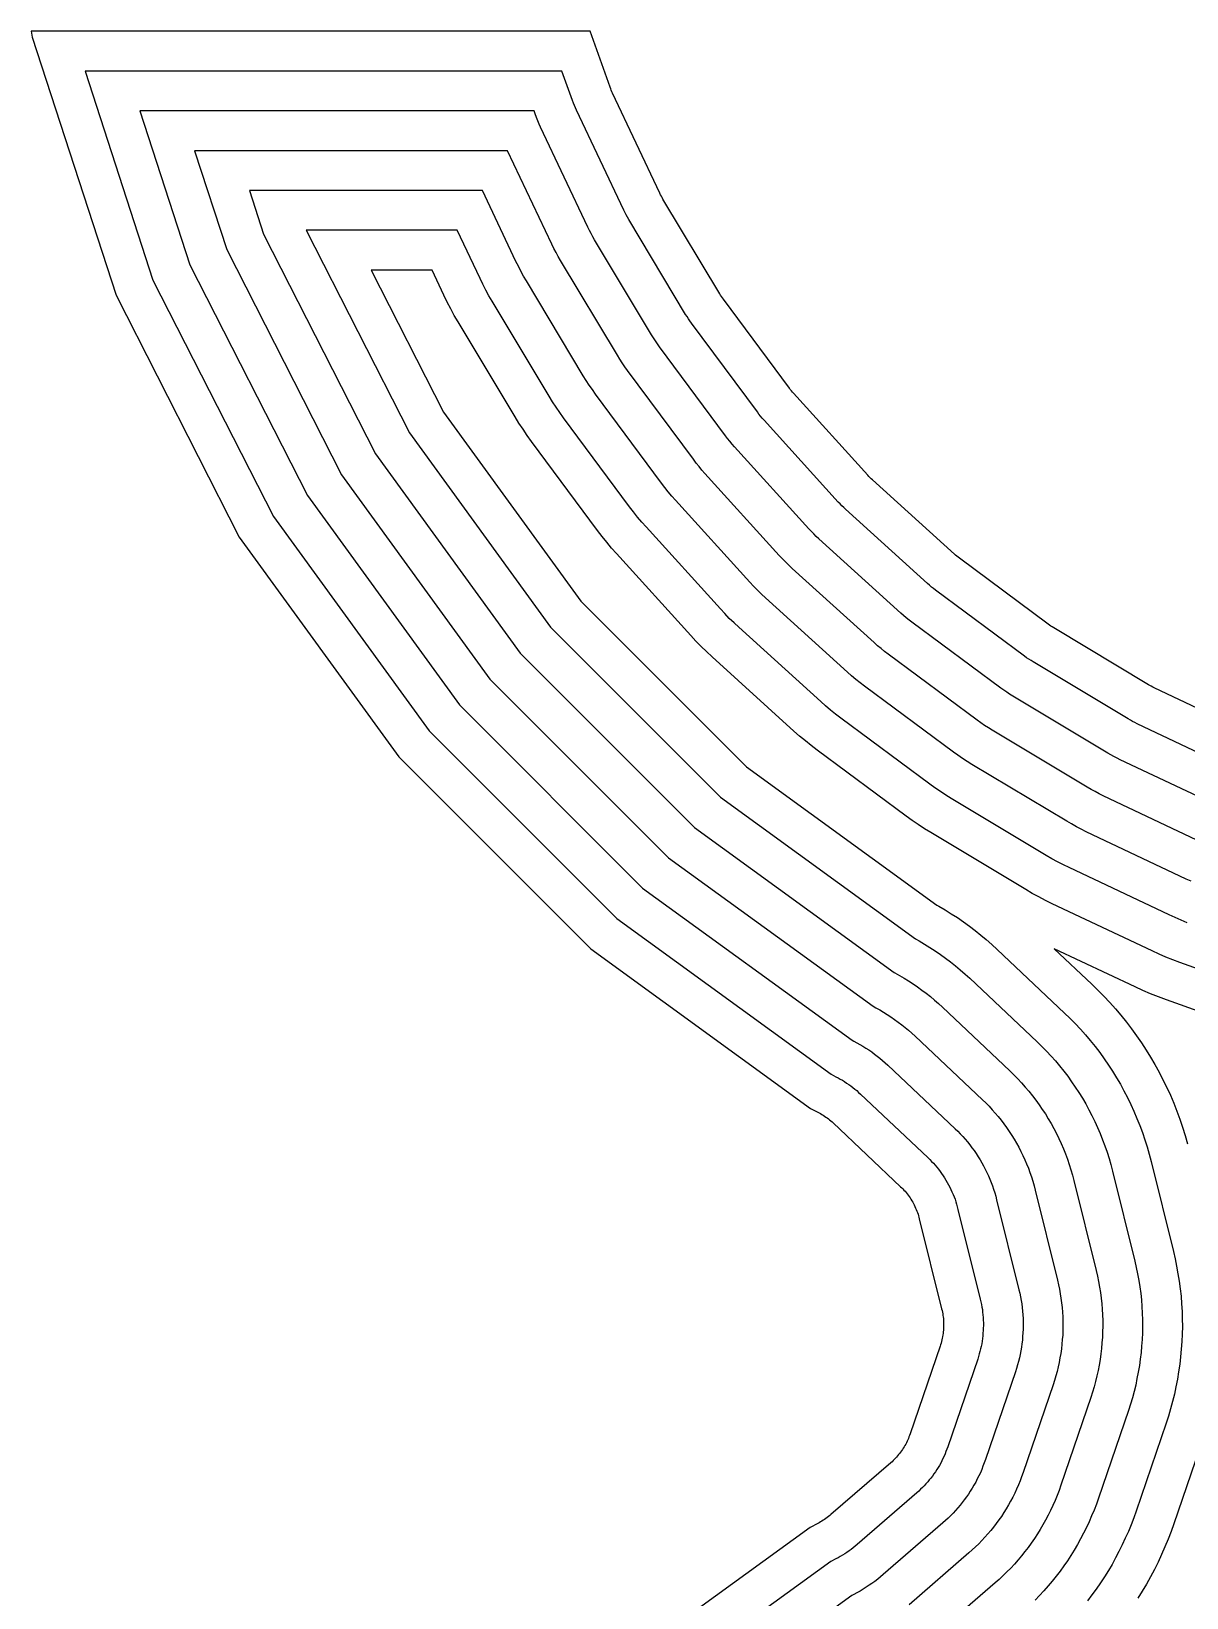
# Model space of a CAD drawing. Header units: metres. Extents: x 129.5 to 156.5, y -104.5 to -85.4.
# Drawn here: x 131.483 to 132.354, y -95.969 to -94.788 of the extents above; entities that cross this region are included whole.
import ezdxf

# ---------------------------------------------------------------- set-up
doc = ezdxf.new("R2010")
doc.units = ezdxf.units.M

msp = doc.modelspace()

# ---------------------------------------------------------------- linework, layer by layer
for points in [[(131.9046, -94.788), (131.4833, -94.788), (131.484, -94.7924), (131.5472, -94.987), (131.6401, -95.1694), (131.7604, -95.3349), (131.9051, -95.4796), (132.0707, -95.5999), (132.0762, -95.6027), (132.0772, -95.6032), (132.0783, -95.6038), (132.0793, -95.6044), (132.0803, -95.605), (132.0813, -95.6057), (132.0823, -95.6064), (132.0833, -95.6071), (132.0842, -95.6078), (132.0851, -95.6085), (132.0861, -95.6093), (132.087, -95.6101), (132.0878, -95.6109), (132.1386, -95.6589), (132.1395, -95.6597), (132.1404, -95.6606), (132.1412, -95.6615), (132.1421, -95.6624), (132.1429, -95.6634), (132.1436, -95.6644), (132.1444, -95.6653), (132.1451, -95.6663), (132.1458, -95.6674), (132.1465, -95.6684), (132.1472, -95.6695), (132.1478, -95.6705), (132.1484, -95.6716), (132.149, -95.6727), (132.1495, -95.6738), (132.15, -95.675), (132.1505, -95.6761), (132.151, -95.6773), (132.1514, -95.6784), (132.1518, -95.6796), (132.1522, -95.6808), (132.1525, -95.682), (132.1528, -95.6832), (132.1696, -95.751), (132.1699, -95.7522), (132.1702, -95.7534), (132.1704, -95.7547), (132.1706, -95.7559), (132.1707, -95.7571), (132.1709, -95.7583), (132.171, -95.7596), (132.171, -95.7608), (132.1711, -95.7621), (132.1711, -95.7633), (132.1711, -95.7645), (132.171, -95.7658), (132.1709, -95.767), (132.1708, -95.7683), (132.1707, -95.7695), (132.1705, -95.7707), (132.1703, -95.772), (132.17, -95.7732), (132.1698, -95.7744), (132.1695, -95.7756), (132.1692, -95.7768), (132.1688, -95.778), (132.1684, -95.7792), (132.1459, -95.8453), (132.1455, -95.8464), (132.145, -95.8475), (132.1446, -95.8487), (132.1441, -95.8498), (132.1436, -95.8508), (132.1431, -95.8519), (132.1425, -95.853), (132.1419, -95.854), (132.1413, -95.8551), (132.1407, -95.8561), (132.14, -95.8571), (132.1393, -95.8581), (132.1386, -95.859), (132.1379, -95.86), (132.1372, -95.8609), (132.1364, -95.8619), (132.1356, -95.8628), (132.1348, -95.8636), (132.1339, -95.8645), (132.1331, -95.8653), (132.1322, -95.8662), (132.1313, -95.867), (132.0862, -95.906), (132.0853, -95.9068), (132.0844, -95.9075), (132.0834, -95.9083), (132.0824, -95.909), (132.0814, -95.9097), (132.0804, -95.9103), (132.0794, -95.911), (132.0783, -95.9116), (132.0773, -95.9122), (132.0762, -95.9128), (132.0704, -95.9157), (131.9048, -96.036)], [(132.4053, -95.3185), (132.3299, -95.2828), (132.3288, -95.2823), (132.3277, -95.2817), (132.3267, -95.2811), (132.3256, -95.2805), (132.2541, -95.2376), (132.253, -95.237), (132.252, -95.2363), (132.251, -95.2356), (132.25, -95.2349), (132.183, -95.1852), (132.182, -95.1845), (132.181, -95.1837), (132.1801, -95.1829), (132.1792, -95.1821), (132.1174, -95.1261), (132.1165, -95.1253), (132.1156, -95.1244), (132.1147, -95.1235), (132.1139, -95.1226), (132.0579, -95.0608), (132.0571, -95.0599), (132.0563, -95.059), (132.0555, -95.058), (132.0548, -95.057), (132.0051, -94.99), (132.0044, -94.989), (132.0037, -94.988), (132.003, -94.987), (132.0024, -94.9859), (131.9595, -94.9144), (131.9589, -94.9133), (131.9583, -94.9123), (131.9577, -94.9112), (131.9572, -94.9101), (131.9215, -94.8347), (131.921, -94.8335), (131.9205, -94.8324), (131.9201, -94.8313), (131.9196, -94.8301), (131.9046, -94.788)], [(131.5239, -94.818), (131.575, -94.9755), (131.6658, -95.1536), (131.7833, -95.3153), (131.9247, -95.4567), (132.0864, -95.5742), (132.0898, -95.576), (132.0915, -95.5768), (132.0932, -95.5778), (132.0948, -95.5787), (132.0964, -95.5797), (132.098, -95.5808), (132.0996, -95.5818), (132.1011, -95.583), (132.1026, -95.5841), (132.1041, -95.5853), (132.1056, -95.5865), (132.107, -95.5878), (132.1084, -95.5891), (132.1592, -95.637), (132.1606, -95.6384), (132.162, -95.6398), (132.1634, -95.6413), (132.1647, -95.6428), (132.166, -95.6443), (132.1672, -95.6458), (132.1685, -95.6474), (132.1696, -95.649), (132.1707, -95.6507), (132.1718, -95.6523), (132.1729, -95.654), (132.1739, -95.6557), (132.1748, -95.6575), (132.1758, -95.6592), (132.1766, -95.661), (132.1774, -95.6628), (132.1782, -95.6647), (132.179, -95.6665), (132.1797, -95.6684), (132.1803, -95.6703), (132.1809, -95.6721), (132.1814, -95.6741), (132.1819, -95.676), (132.1987, -95.7438), (132.1992, -95.7457), (132.1996, -95.7477), (132.2, -95.7496), (132.2003, -95.7516), (132.2005, -95.7536), (132.2007, -95.7555), (132.2009, -95.7575), (132.201, -95.7595), (132.2011, -95.7615), (132.2011, -95.7635), (132.201, -95.7655), (132.201, -95.7674), (132.2008, -95.7694), (132.2006, -95.7714), (132.2004, -95.7734), (132.2001, -95.7753), (132.1998, -95.7773), (132.1994, -95.7793), (132.199, -95.7812), (132.1985, -95.7831), (132.198, -95.785), (132.1974, -95.7869), (132.1968, -95.7888), (132.1743, -95.855), (132.1736, -95.8568), (132.1729, -95.8586), (132.1722, -95.8604), (132.1714, -95.8621), (132.1706, -95.8639), (132.1698, -95.8656), (132.1689, -95.8673), (132.168, -95.869), (132.167, -95.8706), (132.166, -95.8722), (132.1649, -95.8738), (132.1638, -95.8754), (132.1627, -95.877), (132.1615, -95.8785), (132.1603, -95.88), (132.1591, -95.8815), (132.1578, -95.8829), (132.1565, -95.8843), (132.1552, -95.8857), (132.1538, -95.887), (132.1524, -95.8883), (132.1509, -95.8896), (132.1059, -95.9287), (132.1044, -95.9299), (132.1029, -95.9311), (132.1013, -95.9323), (132.0998, -95.9335), (132.0982, -95.9346), (132.0966, -95.9356), (132.0949, -95.9367), (132.0932, -95.9376), (132.0915, -95.9386), (132.0898, -95.9395), (132.0861, -95.9414), (131.9243, -96.0589)], [(132.3925, -95.3456), (132.3171, -95.31), (132.3153, -95.3091), (132.3136, -95.3082), (132.3119, -95.3072), (132.3102, -95.3063), (132.2386, -95.2634), (132.237, -95.2623), (132.2353, -95.2613), (132.2337, -95.2602), (132.2321, -95.259), (132.1651, -95.2093), (132.1635, -95.2081), (132.162, -95.2069), (132.1605, -95.2056), (132.159, -95.2043), (132.0972, -95.1483), (132.0958, -95.147), (132.0944, -95.1456), (132.093, -95.1442), (132.0917, -95.1428), (132.0357, -95.081), (132.0344, -95.0795), (132.0331, -95.078), (132.0319, -95.0765), (132.0307, -95.0749), (131.981, -95.0079), (131.9798, -95.0063), (131.9787, -95.0047), (131.9777, -95.003), (131.9766, -95.0014), (131.9337, -94.9298), (131.9328, -94.9281), (131.9318, -94.9264), (131.9309, -94.9247), (131.93, -94.9229), (131.8944, -94.8475), (131.8936, -94.8457), (131.8928, -94.8439), (131.8921, -94.8421), (131.8914, -94.8402), (131.8834, -94.818), (131.5239, -94.818)], [(131.5652, -94.848), (131.6028, -94.964), (131.6915, -95.1379), (131.8062, -95.2958), (131.9442, -95.4338), (132.1021, -95.5485), (132.1034, -95.5492), (132.1058, -95.5504), (132.108, -95.5517), (132.1103, -95.553), (132.1125, -95.5544), (132.1147, -95.5558), (132.1169, -95.5573), (132.119, -95.5589), (132.1211, -95.5604), (132.1231, -95.5621), (132.1251, -95.5638), (132.1271, -95.5655), (132.129, -95.5673), (132.1798, -95.6152), (132.1818, -95.6171), (132.1837, -95.6191), (132.1856, -95.6211), (132.1874, -95.6231), (132.1891, -95.6252), (132.1909, -95.6273), (132.1925, -95.6295), (132.1941, -95.6317), (132.1957, -95.634), (132.1972, -95.6363), (132.1986, -95.6386), (132.2, -95.6409), (132.2013, -95.6433), (132.2025, -95.6458), (132.2037, -95.6482), (132.2049, -95.6507), (132.206, -95.6532), (132.207, -95.6557), (132.2079, -95.6583), (132.2088, -95.6609), (132.2096, -95.6635), (132.2104, -95.6661), (132.2111, -95.6688), (132.2279, -95.7366), (132.2285, -95.7392), (132.229, -95.7419), (132.2295, -95.7446), (132.23, -95.7473), (132.2303, -95.75), (132.2306, -95.7527), (132.2308, -95.7555), (132.231, -95.7582), (132.2311, -95.7609), (132.2311, -95.7636), (132.231, -95.7664), (132.2309, -95.7691), (132.2307, -95.7718), (132.2305, -95.7745), (132.2302, -95.7773), (132.2298, -95.78), (132.2293, -95.7827), (132.2288, -95.7853), (132.2282, -95.788), (132.2276, -95.7907), (132.2268, -95.7933), (132.2261, -95.7959), (132.2252, -95.7985), (132.2027, -95.8646), (132.2018, -95.8671), (132.2008, -95.8696), (132.1998, -95.872), (132.1988, -95.8745), (132.1977, -95.8769), (132.1965, -95.8792), (132.1953, -95.8816), (132.194, -95.8839), (132.1926, -95.8861), (132.1912, -95.8884), (132.1898, -95.8906), (132.1883, -95.8928), (132.1867, -95.8949), (132.1851, -95.897), (132.1835, -95.8991), (132.1818, -95.9011), (132.18, -95.9031), (132.1782, -95.905), (132.1764, -95.9069), (132.1745, -95.9087), (132.1726, -95.9105), (132.1706, -95.9123), (132.1255, -95.9513), (132.1235, -95.9531), (132.1214, -95.9547), (132.1193, -95.9564), (132.1171, -95.9579), (132.1149, -95.9594), (132.1127, -95.9609), (132.1104, -95.9623), (132.1081, -95.9637), (132.1058, -95.965), (132.1034, -95.9662), (132.1018, -95.967), (131.9439, -96.0818)], [(132.3797, -95.3727), (132.3043, -95.3371), (132.3019, -95.3359), (132.2995, -95.3346), (132.2971, -95.3333), (132.2948, -95.332), (132.2232, -95.2891), (132.2209, -95.2877), (132.2187, -95.2862), (132.2164, -95.2847), (132.2142, -95.2831), (132.1472, -95.2334), (132.1451, -95.2318), (132.143, -95.2301), (132.1409, -95.2284), (132.1389, -95.2266), (132.0771, -95.1705), (132.0751, -95.1687), (132.0732, -95.1668), (132.0713, -95.1649), (132.0695, -95.1629), (132.0134, -95.1011), (132.0116, -95.0991), (132.0099, -95.097), (132.0082, -95.0949), (132.0066, -95.0928), (131.9569, -95.0258), (131.9553, -95.0236), (131.9538, -95.0213), (131.9523, -95.0191), (131.9509, -95.0168), (131.908, -94.9452), (131.9067, -94.9429), (131.9054, -94.9405), (131.9041, -94.9381), (131.9029, -94.9357), (131.8673, -94.8603), (131.8661, -94.8579), (131.8651, -94.8554), (131.8641, -94.8529), (131.8631, -94.8503), (131.8623, -94.848), (131.5652, -94.848)], [(131.6064, -94.878), (131.6306, -94.9525), (131.7171, -95.1222), (131.8291, -95.2763), (131.9637, -95.4109), (132.1179, -95.5229), (132.12, -95.524), (132.1229, -95.5257), (132.1258, -95.5273), (132.1286, -95.5291), (132.1314, -95.5309), (132.1342, -95.5328), (132.1369, -95.5348), (132.1395, -95.5368), (132.1421, -95.5389), (132.1447, -95.541), (132.1472, -95.5432), (132.1496, -95.5455), (132.2004, -95.5934), (132.2029, -95.5958), (132.2054, -95.5983), (132.2077, -95.6009), (132.21, -95.6035), (132.2123, -95.6061), (132.2145, -95.6088), (132.2166, -95.6116), (132.2186, -95.6144), (132.2206, -95.6173), (132.2225, -95.6202), (132.2243, -95.6231), (132.2261, -95.6261), (132.2277, -95.6292), (132.2293, -95.6323), (132.2309, -95.6354), (132.2323, -95.6386), (132.2337, -95.6418), (132.235, -95.645), (132.2362, -95.6482), (132.2373, -95.6515), (132.2383, -95.6548), (132.2393, -95.6582), (132.2402, -95.6616), (132.257, -95.7294), (132.2578, -95.7328), (132.2585, -95.7362), (132.2591, -95.7396), (132.2596, -95.743), (132.2601, -95.7465), (132.2605, -95.7499), (132.2608, -95.7534), (132.261, -95.7569), (132.2611, -95.7603), (132.2611, -95.7638), (132.261, -95.7673), (132.2609, -95.7708), (132.2606, -95.7742), (132.2603, -95.7777), (132.2599, -95.7811), (132.2594, -95.7846), (132.2588, -95.788), (132.2582, -95.7914), (132.2574, -95.7948), (132.2566, -95.7982), (132.2557, -95.8016), (132.2547, -95.8049), (132.2536, -95.8082), (132.2311, -95.8743), (132.2299, -95.8775), (132.2287, -95.8806), (132.2275, -95.8837), (132.2261, -95.8868), (132.2247, -95.8899), (132.2232, -95.8929), (132.2216, -95.8959), (132.22, -95.8988), (132.2183, -95.9017), (132.2165, -95.9045), (132.2147, -95.9074), (132.2128, -95.9101), (132.2108, -95.9128), (132.2087, -95.9155), (132.2066, -95.9181), (132.2045, -95.9207), (132.2022, -95.9232), (132.2, -95.9257), (132.1976, -95.9281), (132.1952, -95.9304), (132.1927, -95.9327), (132.1902, -95.935), (132.1452, -95.974)], [(132.3669, -95.3999), (132.2915, -95.3642), (132.2884, -95.3627), (132.2853, -95.3611), (132.2823, -95.3594), (132.2793, -95.3577), (132.2078, -95.3148), (132.2049, -95.313), (132.202, -95.3112), (132.1992, -95.3092), (132.1964, -95.3072), (132.1294, -95.2575), (132.1266, -95.2554), (132.124, -95.2533), (132.1213, -95.2511), (132.1187, -95.2488), (132.0569, -95.1928), (132.0544, -95.1904), (132.052, -95.188), (132.0496, -95.1856), (132.0472, -95.1831), (131.9912, -95.1213), (131.9889, -95.1187), (131.9867, -95.116), (131.9846, -95.1134), (131.9825, -95.1106), (131.9328, -95.0436), (131.9308, -95.0408), (131.9288, -95.038), (131.927, -95.0351), (131.9252, -95.0322), (131.8823, -94.9607), (131.8806, -94.9577), (131.8789, -94.9547), (131.8773, -94.9516), (131.8758, -94.9485), (131.8424, -94.878), (131.6064, -94.878)], [(131.6477, -94.908), (131.6584, -94.941), (131.7428, -95.1065), (131.8519, -95.2567), (131.9833, -95.3881), (132.1338, -95.4974), (132.1343, -95.4976), (132.1378, -95.4996), (132.1413, -95.5017), (132.1447, -95.5038), (132.1481, -95.506), (132.1514, -95.5083), (132.1547, -95.5107), (132.1579, -95.5131), (132.1611, -95.5156), (132.1642, -95.5182), (132.1672, -95.5209), (132.1702, -95.5236), (132.221, -95.5716), (132.224, -95.5746), (132.227, -95.5776), (132.2299, -95.5806), (132.2327, -95.5838), (132.2354, -95.587), (132.2381, -95.5903), (132.2406, -95.5937), (132.2431, -95.5971), (132.2455, -95.6006), (132.2478, -95.6041), (132.25, -95.6077), (132.2522, -95.6113), (132.2542, -95.615), (132.2561, -95.6188), (132.258, -95.6226), (132.2598, -95.6264), (132.2614, -95.6303), (132.263, -95.6342), (132.2644, -95.6382), (132.2658, -95.6422), (132.2671, -95.6462), (132.2682, -95.6503), (132.2693, -95.6543), (132.2861, -95.7222), (132.2871, -95.7263), (132.2879, -95.7304), (132.2887, -95.7346), (132.2893, -95.7387), (132.2899, -95.7429), (132.2903, -95.7471), (132.2907, -95.7513), (132.2909, -95.7555), (132.2911, -95.7598), (132.2911, -95.764), (132.291, -95.7682), (132.2908, -95.7724), (132.2905, -95.7766), (132.2902, -95.7808), (132.2897, -95.785), (132.2891, -95.7892), (132.2884, -95.7934), (132.2876, -95.7975), (132.2866, -95.8016), (132.2856, -95.8057), (132.2845, -95.8098), (132.2833, -95.8139), (132.282, -95.8179), (132.2595, -95.884), (132.2581, -95.8878), (132.2566, -95.8917), (132.2551, -95.8954), (132.2535, -95.8992), (132.2517, -95.9029), (132.2499, -95.9065), (132.248, -95.9102), (132.246, -95.9137), (132.244, -95.9172), (132.2418, -95.9207), (132.2396, -95.9241), (132.2372, -95.9275), (132.2348, -95.9308), (132.2324, -95.934), (132.2298, -95.9372), (132.2272, -95.9403), (132.2245, -95.9434), (132.2217, -95.9464), (132.2188, -95.9493), (132.2159, -95.9521), (132.2129, -95.9549), (132.2099, -95.9576), (132.1648, -95.9967)], [(132.3578, -95.4287), (132.354, -95.427), (132.2786, -95.3913), (132.2749, -95.3895), (132.2712, -95.3876), (132.2675, -95.3855), (132.2639, -95.3834), (132.1924, -95.3406), (132.1888, -95.3384), (132.1853, -95.3361), (132.1819, -95.3337), (132.1785, -95.3313), (132.1115, -95.2816), (132.1082, -95.2791), (132.1049, -95.2765), (132.1017, -95.2738), (132.0986, -95.271), (132.0368, -95.215), (132.0337, -95.2122), (132.0308, -95.2092), (132.0278, -95.2063), (132.025, -95.2032), (131.969, -95.1414), (131.9662, -95.1383), (131.9635, -95.1351), (131.9609, -95.1318), (131.9584, -95.1285), (131.9087, -95.0615), (131.9063, -95.0581), (131.9039, -95.0547), (131.9016, -95.0512), (131.8994, -95.0476), (131.8566, -94.9761), (131.8545, -94.9725), (131.8524, -94.9688), (131.8505, -94.9651), (131.8487, -94.9614), (131.8234, -94.908), (131.6477, -94.908)], [(131.6906, -94.938), (131.7684, -95.0907), (131.8748, -95.2372), (132.0028, -95.3652), (132.1498, -95.472), (132.1527, -95.4736), (132.1568, -95.476), (132.1608, -95.4785), (132.1648, -95.4811), (132.1687, -95.4838), (132.1726, -95.4866), (132.1764, -95.4894), (132.1801, -95.4924), (132.1837, -95.4955), (132.1873, -95.4986), (132.1908, -95.5018), (132.2416, -95.5498), (132.2452, -95.5533), (132.2487, -95.5568), (132.2521, -95.5604), (132.2554, -95.5641), (132.2586, -95.5679), (132.2617, -95.5718), (132.2647, -95.5757), (132.2676, -95.5798), (132.2704, -95.5839), (132.2731, -95.588), (132.2758, -95.5922), (132.2783, -95.5965), (132.2807, -95.6009), (132.2829, -95.6053), (132.2851, -95.6098), (132.2872, -95.6143), (132.2891, -95.6188), (132.291, -95.6235), (132.2927, -95.6281), (132.2943, -95.6328), (132.2958, -95.6376), (132.2972, -95.6423), (132.2984, -95.6471), (132.3152, -95.715), (132.3164, -95.7198), (132.3174, -95.7247), (132.3183, -95.7295), (132.319, -95.7344), (132.3197, -95.7394), (132.3202, -95.7443), (132.3206, -95.7493), (132.3209, -95.7542), (132.321, -95.7592), (132.3211, -95.7641), (132.321, -95.7691), (132.3208, -95.7741), (132.3204, -95.779), (132.32, -95.784), (132.3194, -95.7889), (132.3187, -95.7938), (132.3179, -95.7987), (132.3169, -95.8036), (132.3159, -95.8084), (132.3147, -95.8133), (132.3134, -95.8181), (132.3119, -95.8228), (132.3104, -95.8275), (132.2879, -95.8937), (132.2863, -95.8982), (132.2845, -95.9027), (132.2827, -95.9071), (132.2808, -95.9115), (132.2788, -95.9159), (132.2766, -95.9202), (132.2744, -95.9244), (132.2721, -95.9286), (132.2696, -95.9328), (132.2671, -95.9369), (132.2644, -95.9409), (132.2617, -95.9448), (132.2589, -95.9487), (132.256, -95.9525), (132.253, -95.9563), (132.2499, -95.9599), (132.2467, -95.9635), (132.2434, -95.9671), (132.2401, -95.9705)], [(132.3547, -95.4599), (132.3502, -95.4581), (132.3457, -95.4561), (132.3412, -95.4541), (132.2658, -95.4184), (132.2614, -95.4163), (132.257, -95.414), (132.2527, -95.4117), (132.2485, -95.4092), (132.1769, -95.3663), (132.1728, -95.3637), (132.1687, -95.361), (132.1646, -95.3583), (132.1606, -95.3554), (132.0936, -95.3057), (132.0897, -95.3027), (132.0859, -95.2997), (132.0821, -95.2965), (132.0785, -95.2932), (132.0166, -95.2372), (132.0131, -95.2339), (132.0095, -95.2305), (132.0061, -95.2269), (132.0028, -95.2234), (131.9468, -95.1615), (131.9435, -95.1579), (131.9403, -95.1541), (131.9373, -95.1503), (131.9343, -95.1464), (131.8846, -95.0794), (131.8817, -95.0754), (131.879, -95.0713), (131.8763, -95.0672), (131.8737, -95.0631), (131.8308, -94.9915), (131.8283, -94.9873), (131.826, -94.983), (131.8237, -94.9786), (131.8216, -94.9742), (131.8044, -94.938), (131.6906, -94.938)], [(131.7855, -94.968), (131.7396, -94.968), (131.7941, -95.075), (131.8977, -95.2176), (132.0224, -95.3423), (132.166, -95.4467), (132.1675, -95.4475), (132.1723, -95.4503), (132.1769, -95.4532), (132.1815, -95.4561), (132.186, -95.4592), (132.1905, -95.4625), (132.1948, -95.4658), (132.1991, -95.4692), (132.2033, -95.4727), (132.2074, -95.4763), (132.2114, -95.48), (132.2622, -95.528), (132.2663, -95.532), (132.2703, -95.536), (132.2742, -95.5402), (132.278, -95.5445), (132.2817, -95.5488), (132.2853, -95.5533), (132.2888, -95.5578), (132.2921, -95.5625), (132.2954, -95.5672), (132.2985, -95.5719), (132.3015, -95.5768), (132.3044, -95.5817), (132.3071, -95.5867), (132.3097, -95.5918), (132.3122, -95.5969), (132.3146, -95.6021), (132.3169, -95.6074), (132.319, -95.6127), (132.321, -95.6181), (132.3228, -95.6235), (132.3245, -95.6289), (132.3261, -95.6344), (132.3275, -95.6399), (132.3443, -95.7077), (132.3456, -95.7133), (132.3468, -95.7189), (132.3478, -95.7245), (132.3487, -95.7302), (132.3495, -95.7358), (132.3501, -95.7415), (132.3505, -95.7472), (132.3509, -95.7529), (132.351, -95.7586), (132.3511, -95.7643), (132.351, -95.77), (132.3507, -95.7757), (132.3503, -95.7814), (132.3498, -95.7871), (132.3492, -95.7928), (132.3483, -95.7984), (132.3474, -95.8041), (132.3463, -95.8097), (132.3451, -95.8153), (132.3437, -95.8208), (132.3422, -95.8263), (132.3406, -95.8318), (132.3388, -95.8372), (132.3163, -95.9034), (132.3144, -95.9086), (132.3124, -95.9137), (132.3104, -95.9188), (132.3081, -95.9239), (132.3058, -95.9289), (132.3033, -95.9338), (132.3008, -95.9387), (132.2981, -95.9436), (132.2953, -95.9483), (132.2924, -95.953), (132.2893, -95.9576), (132.2862, -95.9622), (132.2829, -95.9666), (132.2796, -95.971)], [(132.4278, -95.518), (132.3492, -95.4899), (132.3439, -95.4879), (132.3387, -95.4858), (132.3335, -95.4836), (132.3284, -95.4812), (132.253, -95.4456), (132.2479, -95.4431), (132.2429, -95.4405), (132.2379, -95.4378), (132.2331, -95.4349), (132.1615, -95.392), (132.1567, -95.3891), (132.152, -95.386), (132.1473, -95.3828), (132.1428, -95.3795), (132.0758, -95.3298), (132.0713, -95.3264), (132.0669, -95.3229), (132.0625, -95.3192), (132.0583, -95.3155), (131.9965, -95.2595), (131.9924, -95.2556), (131.9883, -95.2517), (131.9844, -95.2476), (131.9805, -95.2435), (131.9245, -95.1817), (131.9208, -95.1775), (131.9171, -95.1731), (131.9136, -95.1687), (131.9102, -95.1642), (131.8605, -95.0972), (131.8572, -95.0927), (131.854, -95.088), (131.8509, -95.0833), (131.848, -95.0785), (131.8051, -95.0069), (131.8022, -95.0021), (131.7995, -94.9971), (131.7969, -94.9921), (131.7944, -94.987), (131.7855, -94.968)], [(132.4177, -95.5462), (132.3391, -95.5181), (132.3331, -95.5159), (132.3272, -95.5135), (132.3214, -95.511), (132.3156, -95.5083), (132.2545, -95.4795), (132.2828, -95.5062), (132.2875, -95.5107), (132.292, -95.5153), (132.2964, -95.52), (132.3007, -95.5248), (132.3048, -95.5297), (132.3089, -95.5348), (132.3128, -95.5399), (132.3166, -95.5451), (132.3203, -95.5505), (132.3238, -95.5559), (132.3272, -95.5614), (132.3304, -95.5669), (132.3336, -95.5726), (132.3365, -95.5783), (132.3394, -95.5841), (132.3421, -95.59), (132.3446, -95.5959), (132.347, -95.6019), (132.3492, -95.608), (132.3513, -95.6141), (132.3533, -95.6203), (132.355, -95.6265)], [(132.3672, -95.8469), (132.3447, -95.913), (132.3426, -95.9189), (132.3403, -95.9247), (132.338, -95.9305), (132.3355, -95.9362), (132.3328, -95.9419), (132.3301, -95.9475), (132.3272, -95.953), (132.3241, -95.9585), (132.3209, -95.9639), (132.3176, -95.9692)]]:
    msp.add_lwpolyline(points)

doc.saveas('drawing.dxf')
